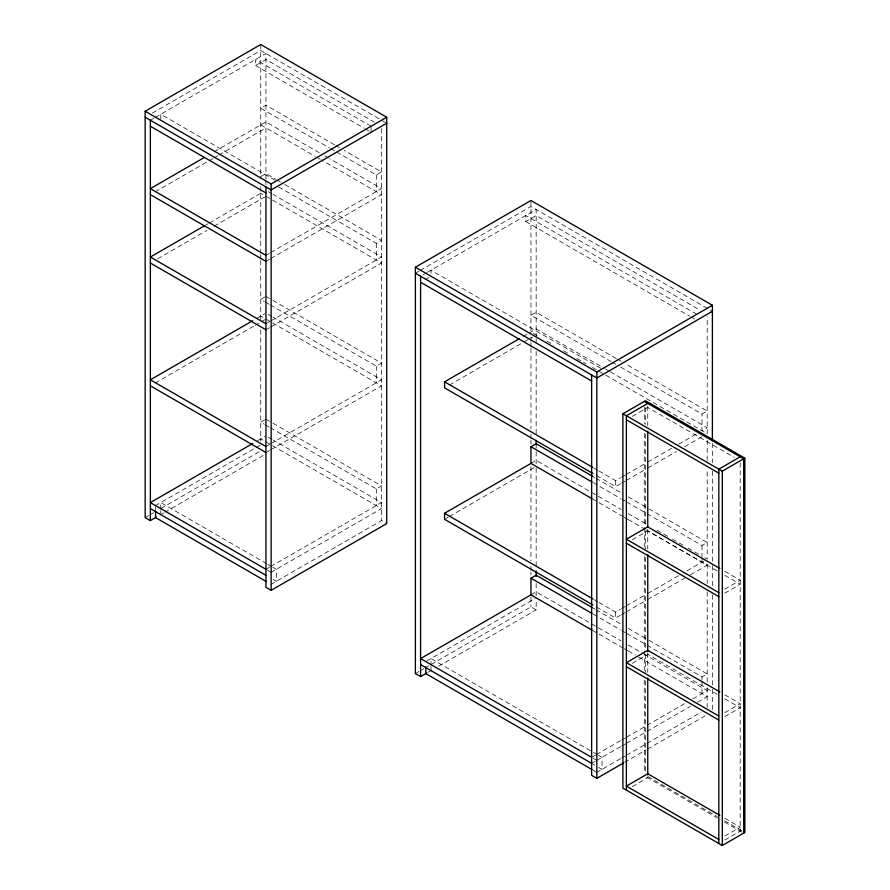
<?xml version="1.0" encoding="UTF-8"?>
<svg xmlns="http://www.w3.org/2000/svg" width="890" height="890" viewBox="0 0 890 890"><rect width="100%" height="100%" fill="white"/><g stroke="black" fill="none" stroke-linecap="round" stroke-linejoin="round"><path stroke-width="0.67" stroke-dasharray="4.45 3.34" d="M152.39 113.063L260.737 50.508L385.515 122.542M150.365 120.239L153.981 118.148M155.183 117.458L265.943 53.511L265.943 179.179M371.108 126.235L255.541 59.519L255.541 65.515L265.943 59.519L374.29 122.075M214.167 151.79L265.943 121.908L320.111 153.18M155.183 191.851L208.149 161.268M209.35 160.578L212.966 158.487M214.167 157.797L217.783 155.717M218.985 155.016L265.943 127.904M260.737 176.62L265.943 173.617L275.566 179.179M205.746 225.048L208.149 223.668M209.35 222.967L262.328 192.385M157.586 258.857L206.947 230.365M214.167 226.194L264.731 197.002M336.587 152.012L376.314 174.952L381.51 171.948L344.196 150.399M265.943 255.352L269.548 253.272M270.76 252.571L381.51 188.636L329.745 158.743M265.943 261.36L269.548 259.279M270.76 258.578L381.51 194.632L321.323 159.877M264.897 296.993L260.737 299.396L264.352 301.488M278.793 187.045L376.314 243.348L381.51 240.345L282.798 183.351M256.309 318.642L264.897 313.68M155.183 383.034L253.895 326.029M255.107 325.339L259.925 322.558M261.126 321.868L264.731 319.777M265.943 323.749L269.548 321.668M270.76 320.967L381.51 257.021L273.163 194.465M265.943 329.756L269.548 327.676M270.76 326.975L381.51 263.028L260.737 193.297M415.374 273.241L418.99 271.15M420.191 270.46L530.952 206.513L711.366 310.677M422.895 274.91L426.599 272.763M427.512 272.24L536.158 209.517L536.158 337.41M425.197 279.582L428.668 277.58M696.803 314.27L525.756 215.525L525.756 221.521L536.158 215.525L700.029 310.132M264.897 419.78L260.737 422.172L264.352 424.263M270.371 304.959L376.314 366.124L381.51 363.12L270.76 299.174M257.51 440.717L264.897 436.456M155.183 505.809L255.107 448.115M256.309 447.425L259.925 445.334M265.943 446.535L269.548 444.444M270.76 443.754L381.51 379.808L273.163 317.252M145.159 517.602L148.775 515.51M149.976 514.821L153.592 512.729M160.812 508.557L260.737 450.874M265.943 452.532L269.548 450.451M270.76 449.75L381.51 385.815L260.737 316.084M160 515.043L163.604 512.952M164.817 512.262L264.731 454.568M523.064 336.509L527.826 333.761M529.016 333.082L536.158 328.955L604.332 368.315M449.317 385.092L523.064 342.517M524.255 341.827L532.587 337.021M270.371 427.734L376.314 488.899L381.51 485.896L270.76 421.96M265.943 569.311L269.548 567.219M270.76 566.529L381.51 502.583L273.163 440.027M270.76 572.537L381.51 508.591L260.737 438.859M270.76 584.541L381.51 520.594L386.716 523.598M530.952 463.412L536.158 460.408L597.157 495.63M445.745 518.614L448.126 517.235M449.317 516.545L534.968 467.105M632.312 416.353L647.753 407.431L734.206 457.349M620.664 367.069L701.999 414.028L707.205 411.035L625.87 364.066M598.87 470.921L615.613 480.589L620.363 477.841M621.554 477.162L625.125 475.093M626.315 474.415L646.54 462.733M647.731 462.055L671.516 448.315M678.658 444.199L696.503 433.897M596.467 475.549L615.613 486.596L620.363 483.849M621.554 483.159L625.125 481.101M626.315 480.422L646.54 468.741M647.731 468.051L676.278 451.575M684.599 446.769L702.444 436.467M530.952 594.865L536.158 591.861L597.157 627.083M632.312 539.796L647.753 530.885L717.396 571.091M426.822 660.992L534.946 598.558M415.374 673.608L418.99 671.516M420.191 670.826L423.807 668.735M425.008 668.045L429.826 665.264M431.027 664.563L530.952 606.88L536.158 609.884L536.158 600.149M427.856 672.406L433.819 668.957M438.637 666.176L536.158 609.884M646.974 513.719L701.999 545.481L707.205 542.488L647.397 507.956M598.87 602.374L615.613 612.042L620.363 609.294M621.554 608.615L625.125 606.546M626.315 605.868L646.54 594.186M647.731 593.508L678.658 575.652M686.98 570.835L703.634 561.223M596.467 607.002L615.613 618.049L620.363 615.302M621.554 614.612L625.125 612.554M626.315 611.875L646.54 600.194M647.731 599.504L684.599 578.222M690.551 574.784L707.205 565.172L645.784 529.706M724.772 589.169L740.213 580.258L724.605 571.247M724.772 593.174L740.213 584.263L724.605 575.252M632.312 663.239L647.753 654.328L717.396 694.534M646.974 645.172L701.999 676.934L707.205 673.941L647.397 639.409M591.627 757.346L595.243 755.254M596.445 754.564L620.519 740.658M621.732 739.968L625.336 737.888M626.538 737.187L645.806 726.062M647.008 725.372L685.534 703.133M692.754 698.962L707.205 690.618L643.804 654.017M591.627 763.353L595.243 761.261M596.445 760.572L620.519 746.665M621.732 745.976L625.336 743.884M626.538 743.194L645.806 732.069M647.008 731.38L690.351 706.36M697.571 702.188L707.205 696.625L636.628 655.874M596.445 772.576L620.519 758.681M621.732 757.98L625.336 755.899M626.538 755.198L645.806 744.085M647.008 743.384L701.187 712.111M624.524 762.374L646.185 749.87M647.397 749.169L706.382 715.115M724.772 712.623L740.213 703.701L724.605 694.69M724.772 716.628L740.213 707.706L724.605 698.694M632.312 786.693L647.753 777.771M724.772 836.066L740.213 827.155L724.605 818.133M724.772 840.071L740.213 831.149L740.213 462.355M255.541 65.515L363.888 128.071M365.089 128.772L369.906 131.553M525.756 221.521L689.628 316.139M690.818 316.829L695.602 319.588M334.562 144.836L265.943 105.22L260.737 108.224L329.356 147.84M335.764 145.537L339.379 147.618M330.568 148.541L335.385 151.322M324.928 155.961L328.543 158.042M260.737 124.912L315.305 156.406M316.506 157.107L320.111 159.188M616.292 358.548L536.158 312.279L530.952 315.282L611.096 361.551M617.493 359.237L621.075 361.307M612.287 362.241L615.88 364.31M605.534 369.016L609.116 371.086M610.317 371.775L707.205 427.712L701.999 430.716L701.999 414.028M276.779 179.869L281.585 182.65M275.132 180.258L160.767 114.232L160.767 120.239M600.839 368.304L430.983 270.237L430.983 276.245M533.344 333.338L538.127 336.097M546.916 341.182L553.68 345.075M563.659 350.849L569.233 354.053M576.82 358.447L585.976 363.732M592.373 367.425L707.205 433.719L707.205 316.606M268.346 191.695L271.962 193.775M594.075 468.162L597.668 470.232M592.373 476.183L594.765 477.563M595.966 478.253L621.075 492.76M628.262 496.898L646.196 507.267M593.152 482.647L620.664 498.522M621.865 499.212L625.448 501.293M626.649 501.982L645.784 513.029M265.943 296.392L269.548 298.484M265.554 302.177L269.169 304.269M598.358 496.32L621.075 509.447M628.262 513.586L646.196 523.943M656.965 530.162L667.734 536.37M672.517 539.14L683.275 545.347M688.07 548.118L698.828 554.325M704.813 557.785L707.205 559.165L707.205 469.531M592.373 498.878L623.056 516.589M624.257 517.279L627.839 519.348M628.262 519.593L644.582 529.016M268.346 314.47L271.962 316.551M594.075 599.615L597.668 601.685M265.943 419.179L269.548 421.259M592.373 607.636L594.765 609.016M595.966 609.706L621.075 624.213M628.262 628.351L646.196 638.72M265.554 424.953L269.169 427.044M593.152 614.1L620.664 629.975M621.865 630.665L625.448 632.745M626.649 633.435L645.784 644.482M268.346 437.246L271.962 439.326M598.358 627.773L621.075 640.9M628.262 645.039L642.613 653.327M592.373 630.331L623.056 648.042M624.257 648.732L627.839 650.801M628.262 651.046L635.438 655.185M647.842 776.492L717.296 816.586M724.482 820.736L742.438 831.104M646.685 777.159L717.396 817.977M724.516 822.093L742.482 832.462M266.711 563.748L160.767 502.583L160.767 509.258M267.912 564.449L271.528 566.529M272.729 567.219L276.345 569.311L276.345 581.315L270.326 577.844M597.246 754.587L430.983 658.589L430.983 665.264M598.447 755.276L602.029 757.346L602.029 769.361L596.055 765.901M267.523 570.223L271.139 572.315M593.241 758.28L596.834 760.349M592.462 763.831L594.854 765.211M593.241 770.284L596.834 772.353M712.401 443.342L712.401 462.8M712.401 471.144L712.401 564.282M712.401 565.673L712.401 586.521M712.401 594.865L712.401 688.003M712.401 689.394L712.401 711.633M707.205 440.339L707.205 461.187M707.205 564.06L707.205 583.517M707.205 591.861L707.205 682.274M707.205 687.781L707.205 707.239M701.999 545.481L701.999 556.606M701.999 557.997L701.999 562.168M701.999 676.934L701.999 679.715M701.999 681.106L701.999 693.622M647.753 406.207L647.753 425.62M647.753 529.595L647.753 549.008M647.753 652.993L647.753 672.406M645.439 407.698L645.439 424.33M645.439 434.042L645.439 525.545M645.439 531.085L645.439 549.108M645.439 557.429L645.439 648.932M645.439 654.484L645.439 672.506M645.439 680.828L645.439 772.331M644.282 406.975L644.282 423.618M644.282 433.319L644.282 526.212M644.282 527.592L644.282 547.005M644.282 556.717L644.282 649.6M644.282 650.99L644.282 670.404M644.282 680.105L644.282 772.998M615.613 480.589L615.613 486.596M615.613 612.042L615.613 618.049M536.158 338.801L536.158 342.973M536.158 351.305L536.158 436.111M536.158 443.732L536.158 466.694M536.158 468.084L536.158 566.785M536.158 583.462L536.158 597.869M530.952 201.707L530.952 331.959M530.952 337.188L530.952 341.359M530.952 342.75L530.952 346.922M530.952 348.313L530.952 428.936M530.952 434.498L530.952 438.67M530.952 440.061L530.952 444.232M530.952 466.471L530.952 561M530.952 566.563L530.952 570.735M530.952 572.125L530.952 574.907M530.952 597.145L530.952 606.88M430.983 666.599L430.983 670.604M381.51 128.572L381.51 520.594M376.314 174.952L376.314 191.628M376.314 243.348L376.314 260.025M376.314 366.124L376.314 382.811M376.314 488.899L376.314 505.587M371.108 127.437L371.108 132.243M265.943 180.57L265.943 184.742M260.737 44.5L260.737 178.401M260.737 186.744L260.737 253.472M260.737 254.863L260.737 259.023M260.737 260.414L260.737 321.59M260.737 329.923L260.737 441.14M160.767 510.593L160.767 514.598M155.561 506.922L155.561 509.592"/><path stroke-width="1.33" d="M156.384 517.123L150.365 520.594L145.159 517.602L145.159 111.228L260.737 44.5L386.716 117.235L386.716 523.598L271.139 590.326L265.943 587.322L265.943 186.956M204.544 157.352L150.365 188.636L265.943 255.352M145.159 111.228L271.139 183.963L386.716 117.235M204.544 225.749L150.365 257.021L265.943 323.749M386.716 123.243L271.139 189.959L145.159 117.235M252.693 320.723L150.365 379.808L265.943 446.535M426.599 673.129L420.581 676.6L415.374 673.608L415.374 267.234L530.952 200.506L712.401 305.27L712.401 440.561M252.693 443.498L150.365 502.583L265.943 569.311M592.885 473.48L444.555 387.84L444.555 381.832L519.504 338.567M415.374 267.234L596.834 371.998L712.401 305.27M712.401 311.278L596.834 377.994L415.374 273.241M591.961 498.634L530.952 463.412L530.952 446.736L536.158 443.732L592.373 476.183M592.885 604.933L444.555 519.293L444.555 513.285L531.397 463.156M622.9 413.772L645.439 400.767L744.841 458.15L744.841 832.484L722.302 845.5L622.9 788.117L622.9 413.772L722.302 471.155L744.841 458.15M647.753 403.437L626.371 415.775L626.371 790.12M740.213 456.815L718.831 469.152L718.831 843.498M591.961 630.087L530.952 594.865L530.952 578.189L536.158 575.185L592.373 607.636M531.341 594.642L420.581 658.589L591.627 757.346M591.627 375.002L591.627 775.357L596.834 778.361L623.312 763.075M644.282 401.435L743.684 458.817L743.684 833.151M150.365 126.235L265.943 192.963M420.581 282.241L591.627 380.998M626.371 419.78L718.831 473.157M150.365 194.632L265.943 261.36M444.555 381.832L592.885 467.473M530.952 446.736L591.961 481.946M719.799 568.476L647.753 526.88L626.371 539.218L718.831 592.606M150.365 263.028L265.943 329.756M626.371 543.223L718.831 596.611M444.555 513.285L592.885 598.926M530.952 578.189L591.961 613.399M719.799 691.919L647.753 650.323L626.371 662.672L718.831 716.049M150.365 385.815L265.943 452.532M626.371 666.677L718.831 720.055M719.799 815.362L647.753 773.766L626.371 786.115L718.831 839.493M150.365 508.591L265.943 575.318M420.581 664.596L591.627 763.353M266.321 581.537L155.561 517.602L155.561 510.927M592.05 769.594L425.776 673.608L425.776 666.933M722.302 471.155L722.302 845.5M647.753 431.161L647.753 526.824M647.753 554.559L647.753 651.602M647.753 677.946L647.753 775.001M596.834 371.998L596.834 778.361M536.158 440.283L536.158 444.455M536.158 570.957L536.158 576.52M420.581 276.245L420.581 676.6M271.139 183.963L271.139 590.326M150.365 120.239L150.365 520.594"/></g></svg>
